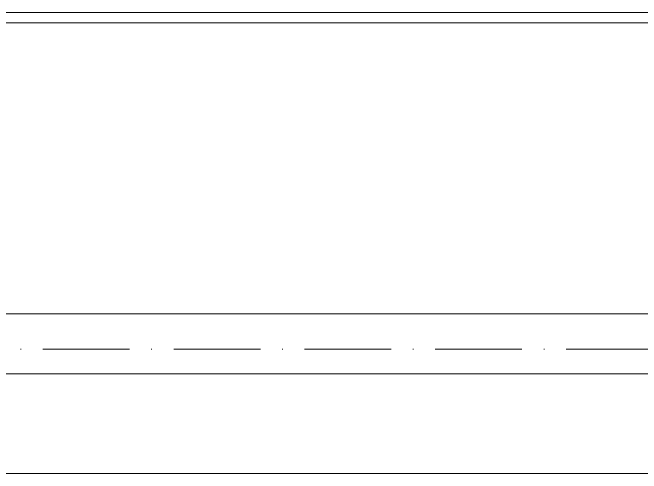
# Model space of a CAD drawing. Header units: millimetres. Extents: x -159872 to 386485, y -250577 to 158966.
# Drawn here: x 158180 to 158267, y 15906.9 to 15970.7 of the extents above; entities that cross this region are included whole.
import ezdxf

# ---------------------------------------------------------------- set-up
doc = ezdxf.new("R2010")
doc.units = ezdxf.units.MM
doc.linetypes.add('ACAD_ISO10W100', pattern=[18, 12, -3, 0, -3])
doc.layers.get('0').update_dxf_attribs({"lineweight": 25})
doc.layers.add('LDS-equipment-kitchen equipment', color=3, linetype='Continuous', lineweight=13)
doc.layers.add('LDS-struct-extg-ceiling beams', color=252, linetype='ACAD_ISO10W100', lineweight=9)

# ---------------------------------------------------------------- blocks, each defined once
blk = doc.blocks.new('A$C73be1ed8')
at = {"transparency": 33554687}
for points in [[(677.1, 659.088, 0), (677.1, 0.912, 0)], [(678.5, 1.4, 0), (678.5, 658.6, 0)], [(628.5, 42.2, 0), (628.5, 611.2, 0)], [(614.7, 610.2, 0), (614.7, 39.6, 0)], [(636.8, 610.15, 0), (636.8, 39.85, 0)]]:
    blk.add_polyline3d(points, dxfattribs=at)
blk = doc.blocks.new('Group-410')
at = {"layer": 'LDS-equipment-kitchen equipment', "xscale": -1, "rotation": 270}
blk.add_blockref('A$C73be1ed8', (97448.097, 51749.675), dxfattribs=at)

msp = doc.modelspace()

# ---------------------------------------------------------------- linework, layer by layer
at = {"layer": 'LDS-struct-extg-ceiling beams'}
msp.add_line((159825.17046, 15924.05329), (157402.66818, 15924.05329), dxfattribs=at)

# ---------------------------------------------------------------- block references
at = {"layer": 'LDS-equipment-kitchen equipment', "color": 7}
msp.add_blockref('Group-410', (60673.51323, -36457.51522), dxfattribs=at)

doc.saveas('drawing.dxf')
